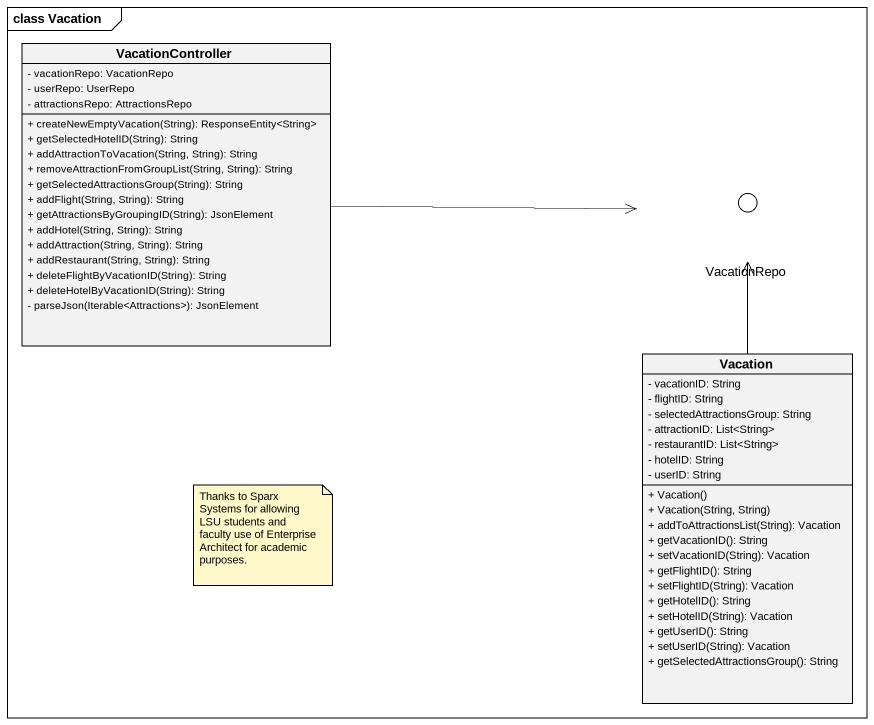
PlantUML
@startuml
mainframe class Vacation
allowmixing
hide circle
hide empty members
skinparam classAttributeIconSize 0
class VacationController {
  - vacationRepo: VacationRepo
  - userRepo: UserRepo
  - attractionsRepo: AttractionsRepo
  + createNewEmptyVacation(String): ResponseEntity<String>
  + getSelectedHotelID(String): String
  + addAttractionToVacation(String, String): String
  + removeAttractionFromGroupList(String, String): String
  + getSelectedAttractionsGroup(String): String
  + addFlight(String, String): String
  + getAttractionsByGroupingID(String): JsonElement
  + addHotel(String, String): String
  + addAttraction(String, String): String
  + addRestaurant(String, String): String
  + deleteFlightByVacationID(String): String
  + deleteHotelByVacationID(String): String
  - parseJson(Iterable<Attractions>): JsonElement
}
() VacationRepo <<interface>>
class Vacation {
  - vacationID: String
  - flightID: String
  - selectedAttractionsGroup: String
  - attractionID: List<String>
  - restaurantID: List<String>
  - hotelID: String
  - userID: String
  + Vacation()
  + Vacation(String, String)
  + addToAttractionsList(String): Vacation
  + getVacationID(): String
  + setVacationID(String): Vacation
  + getFlightID(): String
  + setFlightID(String): Vacation
  + getHotelID(): String
  + setHotelID(String): Vacation
  + getUserID(): String
  + setUserID(String): Vacation
  + getSelectedAttractionsGroup(): String
}
VacationController -right-> VacationRepo
Vacation -up-> VacationRepo
note as N1
  Thanks to Sparx Systems for allowing LSU students and faculty use of Enterprise Architect for academic purposes.
end note
@enduml
